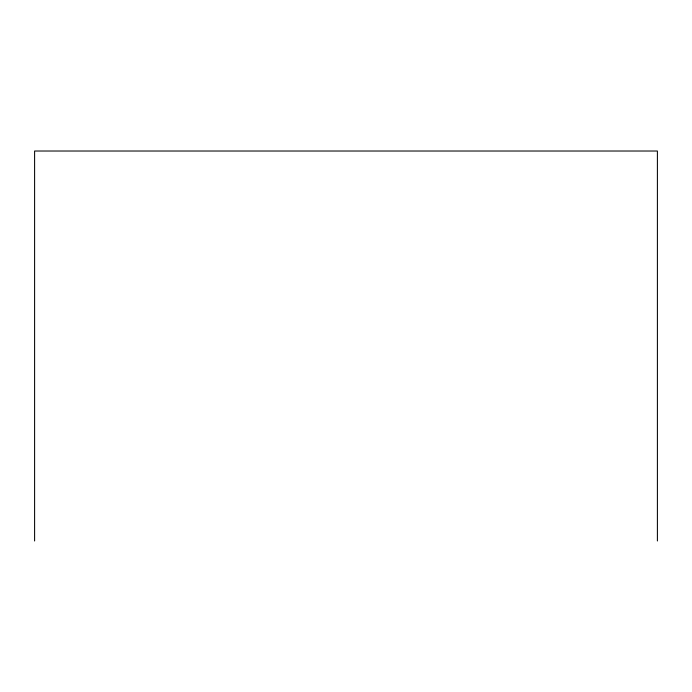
<?xml version="1.0" encoding="UTF-8"?>
<svg xmlns="http://www.w3.org/2000/svg" width="692" height="692" viewBox="0 0 692 692"><rect width="100%" height="100%" fill="white"/><g stroke="black" fill="none" stroke-linecap="round" stroke-linejoin="round"><path stroke-width="1.04" d="M657.4 540.98L657.4 151.02L34.6 151.02L34.6 540.98"/></g></svg>
